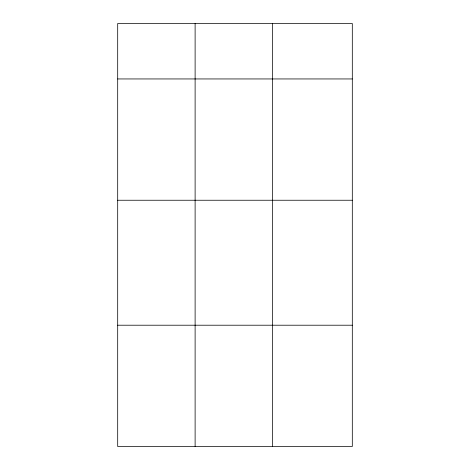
<?xml version="1.0" encoding="UTF-8"?>
<svg xmlns="http://www.w3.org/2000/svg" width="470" height="470" viewBox="0 0 470 470"><rect width="100%" height="100%" fill="white"/><g stroke="black" fill="none" stroke-linecap="round" stroke-linejoin="round"><path stroke-width="0.7" d="M352.306 200.243L352.306 23.5L117.694 23.5L117.694 446.5L352.306 446.5L352.306 200.243L117.694 200.243M117.694 78.948L352.306 78.948M117.694 325.211L352.306 325.211M272.541 23.5L272.541 446.5M195.115 23.5L195.115 446.5"/></g></svg>
